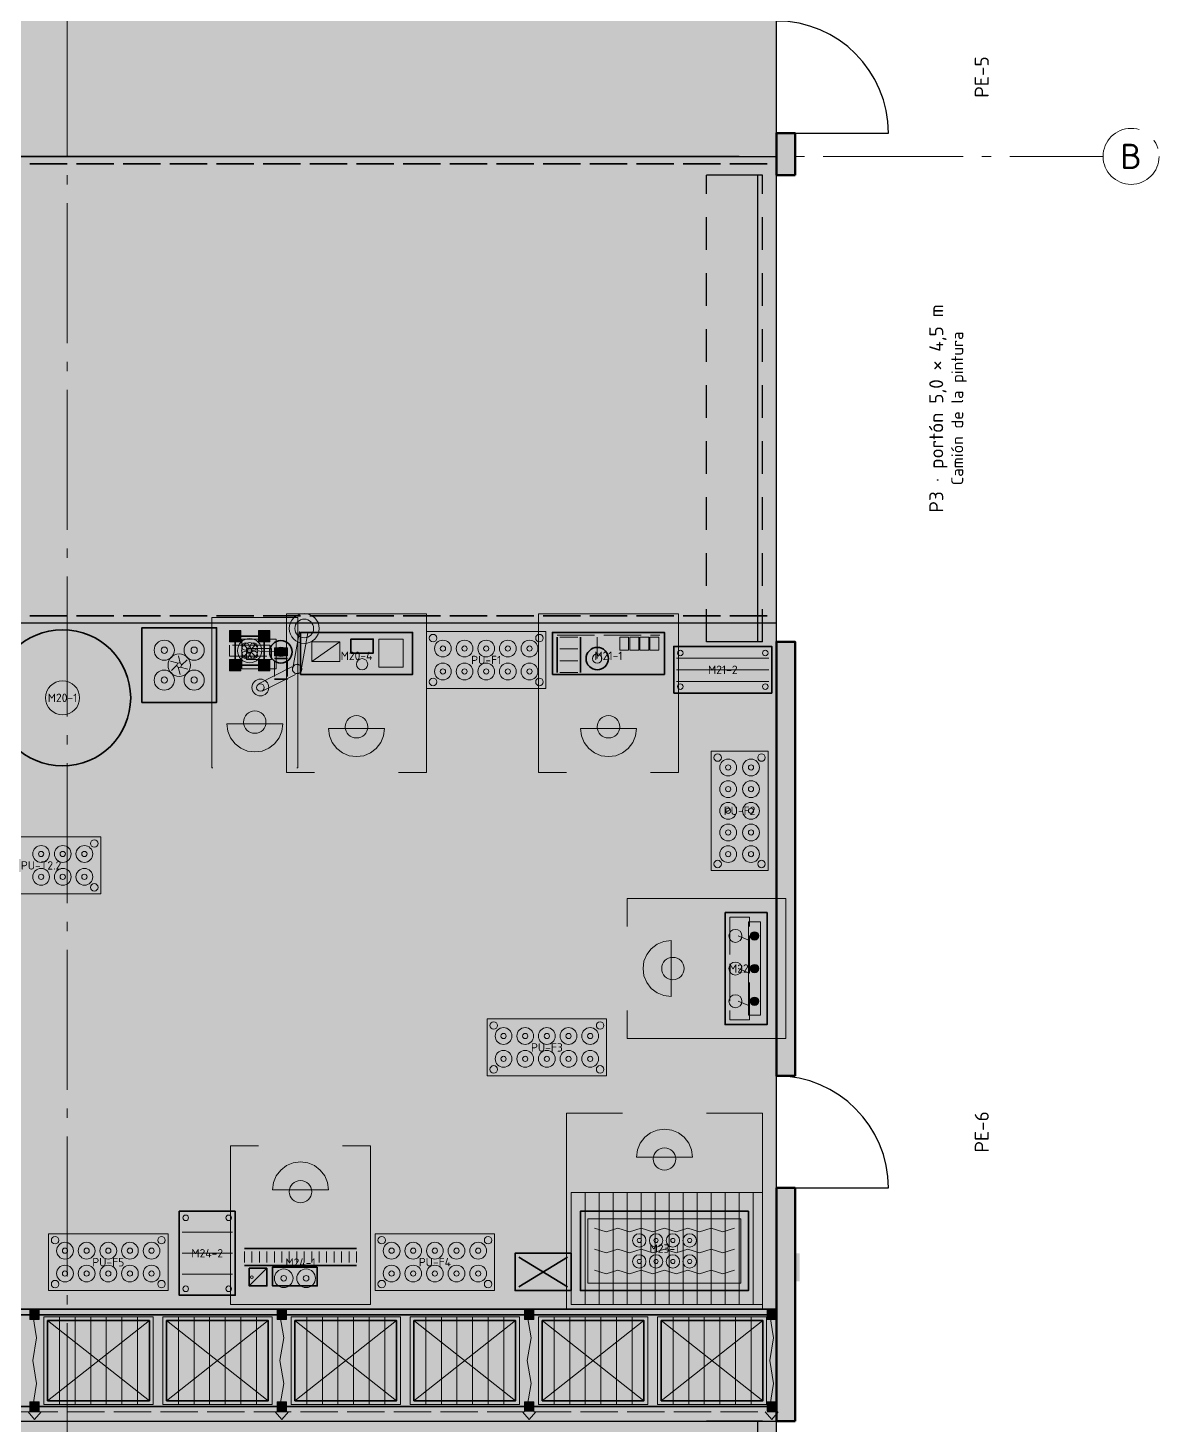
# Model space of a CAD drawing. Header units: millimetres. Extents: x 0 to 1189, y 0 to 841.
# Drawn here: x 762.8 to 884, y 269.1 to 418.8 of the extents above; entities that cross this region are included whole.
import ezdxf
from ezdxf.enums import TextEntityAlignment as Align

# ---------------------------------------------------------------- set-up
doc = ezdxf.new("R2010")
doc.units = ezdxf.units.MM
doc.linetypes.add('IRAM-E-TRAZOS', pattern=[5, 4, -1])
doc.linetypes.add('IRAM-F-TRAZO-PUNTO', pattern=[20, 15, -2, 1, -2])
for name, color, linetype, lineweight in [('A-ABERTURA', 7, 'CONTINUOUS', 25), ('A-COLUMNA', 7, 'CONTINUOUS', 50), ('A-EJE', 1, 'IRAM-F-TRAZO-PUNTO', 18), ('A-EQUIPO-FINO', 8, 'CONTINUOUS', 13), ('A-EQUIPO-OCULTO', 8, 'IRAM-E-TRAZOS', 13), ('A-EQUIPO-RELLENO', 9, 'CONTINUOUS', 13), ('A-MURO', 7, 'CONTINUOUS', 50), ('A-OPERARIO', 6, 'CONTINUOUS', 18), ('A-RELLENO', 9, 'CONTINUOUS', 13), ('A-SECTOR', 1, 'CONTINUOUS', 25), ('A-SEGURIDAD', 1, 'IRAM-E-TRAZOS', 18), ('A-TEXTO', 7, 'CONTINUOUS', 18)]:
    doc.layers.add(name, color=color, linetype=linetype, lineweight=lineweight)
for name, color, linetype, lineweight, true_color in [('A-AREA-TRABAJO', 30, 'CONTINUOUS', 13, 0xeb963c), ('A-DEFENSA', 2, 'CONTINUOUS', 35, 0xe6b400), ('A-DEM-RO', 1, 'CONTINUOUS', 35, 0xd21e1e), ('A-EQUIPO', 30, 'CONTINUOUS', 35, 0xe67800), ('A-PASILLO', 2, 'IRAM-E-TRAZOS', 35, 0xd7a500), ('A-SENDA', 2, 'CONTINUOUS', 25, 0xd7a500)]:
    doc.layers.add(name, color=color, linetype=linetype, lineweight=lineweight, true_color=true_color)
doc.styles.add('ISO3098', font='isocpeur.ttf')

msp = doc.modelspace()

# ---------------------------------------------------------------- hatches: boundary and pattern name
at = {"layer": 'A-ABERTURA', "true_color": 0x3c3c3c}
h = msp.add_hatch(color=7, dxfattribs=at)
h.dxf.hatch_style = 1
h.paths.add_polyline_path([(841, 403), (841, 405.5), (845, 405.5), (845, 403)])
h = msp.add_hatch(color=7, dxfattribs=at)
h.dxf.hatch_style = 1
h.paths.add_polyline_path([(841, 353), (841, 350.5), (845, 350.5), (845, 353)])
h = msp.add_hatch(color=7, dxfattribs=at)
h.dxf.hatch_style = 1
h.paths.add_polyline_path([(841, 269.5), (841, 272), (845, 272), (845, 269.5)])
at = {"layer": 'A-COLUMNA', "true_color": 0x000000}
h = msp.add_hatch(color=7, dxfattribs=at)
h.dxf.hatch_style = 1
h.paths.add_polyline_path([(765, 403), (769, 403), (769, 407), (765, 407)])
h = msp.add_hatch(color=7, dxfattribs=at)
h.dxf.hatch_style = 1
h.paths.add_polyline_path([(841, 403), (845, 403), (845, 407), (841, 407)])
h = msp.add_hatch(color=7, dxfattribs=at)
h.dxf.hatch_style = 1
h.paths.add_polyline_path([(842.5, 284.5), (845.5, 284.5), (845.5, 287.5), (842.5, 287.5)])
at = {"layer": 'A-EQUIPO-RELLENO', "true_color": 0xe1e6ec}
h = msp.add_hatch(color=7, dxfattribs=at)
h.dxf.hatch_style = 1
h.paths.add_polyline_path([(773.8, 347), (773.551, 348.889), (772.822, 350.65), (771.662, 352.162), (770.15, 353.322), (768.389, 354.051), (766.5, 354.3), (764.611, 354.051), (762.85, 353.322), (761.338, 352.162), (760.178, 350.65), (759.449, 348.889), (759.2, 347), (759.449, 345.111), (760.178, 343.35), (761.338, 341.838), (762.85, 340.678), (764.611, 339.949), (766.5, 339.7), (768.389, 339.949), (770.15, 340.678), (771.662, 341.838), (772.822, 343.35), (773.551, 345.111)])
at = {"layer": 'A-EQUIPO-RELLENO', "true_color": 0xe6e6dc}
h = msp.add_hatch(color=7, dxfattribs=at)
h.dxf.hatch_style = 1
h.paths.add_polyline_path([(775, 346.5), (783, 346.5), (783, 354.5), (775, 354.5)])
at = {"layer": 'A-EQUIPO-RELLENO', "true_color": 0x969ba0}
h = msp.add_hatch(color=7, dxfattribs=at)
h.dxf.hatch_style = 1
h.paths.add_polyline_path([(784.4, 353), (785.6, 353), (785.6, 354.2), (784.4, 354.2)])
at = {"layer": 'A-EQUIPO-RELLENO', "true_color": 0xfaeec8}
h = msp.add_hatch(color=7, dxfattribs=at)
h.dxf.hatch_style = 1
h.paths.add_polyline_path([(785, 350.5), (788.1, 350.5), (788.1, 353.6), (785, 353.6)])
at = {"layer": 'A-EQUIPO-RELLENO', "true_color": 0xcdd0d4}
h = msp.add_hatch(color=7, dxfattribs=at)
h.dxf.hatch_style = 1
h.paths.add_polyline_path([(785.7, 350.1), (789.4, 350.1), (789.4, 353.3), (785.7, 353.3)])
at = {"layer": 'A-EQUIPO-RELLENO', "true_color": 0x969ba0}
h = msp.add_hatch(color=7, dxfattribs=at)
h.dxf.hatch_style = 1
h.paths.add_polyline_path([(787.5, 353), (788.7, 353), (788.7, 354.2), (787.5, 354.2)])
at = {"layer": 'A-EQUIPO-RELLENO', "true_color": 0xeedec0}
h = msp.add_hatch(color=7, dxfattribs=at)
h.dxf.hatch_style = 1
h.paths.add_polyline_path([(792, 349.5), (804, 349.5), (804, 354), (792, 354)])
at = {"layer": 'A-EQUIPO-RELLENO', "true_color": 0xeeeeee}
h = msp.add_hatch(color=7, dxfattribs=at)
h.dxf.hatch_style = 1
h.paths.add_polyline_path([(805.5, 348), (818.3, 348), (818.3, 354.1), (805.5, 354.1)])
at = {"layer": 'A-EQUIPO-RELLENO', "true_color": 0xeedec0}
h = msp.add_hatch(color=7, dxfattribs=at)
h.dxf.hatch_style = 1
h.paths.add_polyline_path([(819, 349.5), (831, 349.5), (831, 354), (819, 354)])
at = {"layer": 'A-EQUIPO-RELLENO', "true_color": 0xeeeeee}
h = msp.add_hatch(color=7, dxfattribs=at)
h.dxf.hatch_style = 1
h.paths.add_polyline_path([(819.5, 349.7), (822, 349.7), (822, 353.5), (819.5, 353.5)])
h = msp.add_hatch(color=7, dxfattribs=at)
h.dxf.hatch_style = 1
h.paths.add_polyline_path([(790.6, 351.5), (789.2, 351.5), (789.2, 352.36), (790.6, 352.36)])
h = msp.add_hatch(color=7, dxfattribs=at)
h.dxf.hatch_style = 1
h.paths.add_polyline_path([(832, 347.5), (842.5, 347.5), (842.5, 352.5), (832, 352.5)])
at = {"layer": 'A-EQUIPO-RELLENO', "true_color": 0x969ba0}
h = msp.add_hatch(color=7, dxfattribs=at)
h.dxf.hatch_style = 1
h.paths.add_polyline_path([(784.4, 349.9), (785.6, 349.9), (785.6, 351.1), (784.4, 351.1)])
h = msp.add_hatch(color=7, dxfattribs=at)
h.dxf.hatch_style = 1
h.paths.add_polyline_path([(787.5, 349.9), (788.7, 349.9), (788.7, 351.1), (787.5, 351.1)])
at = {"layer": 'A-EQUIPO-RELLENO', "true_color": 0xeeeeee}
h = msp.add_hatch(color=7, dxfattribs=at)
h.dxf.hatch_style = 1
h.paths.add_polyline_path([(790.6, 349), (789.2, 349), (789.2, 351.2), (790.6, 351.2)])
at = {"layer": 'A-EQUIPO-RELLENO', "true_color": 0xffffff}
h = msp.add_hatch(color=7, dxfattribs=at)
h.dxf.hatch_style = 1
h.paths.add_polyline_path([(788.3, 344.4), (788.259, 344.711), (788.139, 345), (787.949, 345.249), (787.7, 345.439), (787.411, 345.559), (787.1, 345.6), (786.789, 345.559), (786.5, 345.439), (786.251, 345.249), (786.061, 345), (785.941, 344.711), (785.9, 344.4), (785.941, 344.089), (786.061, 343.8), (786.251, 343.551), (786.5, 343.361), (786.789, 343.241), (787.1, 343.2), (787.411, 343.241), (787.7, 343.361), (787.949, 343.551), (788.139, 343.8), (788.259, 344.089)])
h = msp.add_hatch(color=7, dxfattribs=at)
h.dxf.hatch_style = 1
h.paths.add_polyline_path([(799.2, 343.9), (799.159, 344.211), (799.039, 344.5), (798.849, 344.749), (798.6, 344.939), (798.311, 345.059), (798, 345.1), (797.689, 345.059), (797.4, 344.939), (797.151, 344.749), (796.961, 344.5), (796.841, 344.211), (796.8, 343.9), (796.841, 343.589), (796.961, 343.3), (797.151, 343.051), (797.4, 342.861), (797.689, 342.741), (798, 342.7), (798.311, 342.741), (798.6, 342.861), (798.849, 343.051), (799.039, 343.3), (799.159, 343.589)])
h = msp.add_hatch(color=7, dxfattribs=at)
h.dxf.hatch_style = 1
h.paths.add_polyline_path([(826.2, 343.9), (826.159, 344.211), (826.039, 344.5), (825.849, 344.749), (825.6, 344.939), (825.311, 345.059), (825, 345.1), (824.689, 345.059), (824.4, 344.939), (824.151, 344.749), (823.961, 344.5), (823.841, 344.211), (823.8, 343.9), (823.841, 343.589), (823.961, 343.3), (824.151, 343.051), (824.4, 342.861), (824.689, 342.741), (825, 342.7), (825.311, 342.741), (825.6, 342.861), (825.849, 343.051), (826.039, 343.3), (826.159, 343.589)])
at = {"layer": 'A-EQUIPO-RELLENO', "true_color": 0xfae1f5}
h = msp.add_hatch(color=7, dxfattribs=at)
h.dxf.hatch_style = 1
h.paths.add_polyline_path([(784.1, 344.2), (784.202, 343.424), (784.502, 342.7), (784.979, 342.079), (785.6, 341.602), (786.324, 341.302), (787.1, 341.2), (787.876, 341.302), (788.6, 341.602), (789.221, 342.079), (789.698, 342.7), (789.998, 343.424), (790.1, 344.2), (784.1, 344.2)])
h = msp.add_hatch(color=7, dxfattribs=at)
h.dxf.hatch_style = 1
h.paths.add_polyline_path([(795, 343.7), (795.102, 342.924), (795.402, 342.2), (795.879, 341.579), (796.5, 341.102), (797.224, 340.802), (798, 340.7), (798.776, 340.802), (799.5, 341.102), (800.121, 341.579), (800.598, 342.2), (800.898, 342.924), (801, 343.7), (795, 343.7)])
h = msp.add_hatch(color=7, dxfattribs=at)
h.dxf.hatch_style = 1
h.paths.add_polyline_path([(822, 343.7), (822.102, 342.924), (822.402, 342.2), (822.879, 341.579), (823.5, 341.102), (824.224, 340.802), (825, 340.7), (825.776, 340.802), (826.5, 341.102), (827.121, 341.579), (827.598, 342.2), (827.898, 342.924), (828, 343.7), (822, 343.7)])
at = {"layer": 'A-EQUIPO-RELLENO', "true_color": 0xeeeeee}
h = msp.add_hatch(color=7, dxfattribs=at)
h.dxf.hatch_style = 1
h.paths.add_polyline_path([(836, 328.5), (842.1, 328.5), (842.1, 341.3), (836, 341.3)])
h = msp.add_hatch(color=7, dxfattribs=at)
h.dxf.hatch_style = 1
h.paths.add_polyline_path([(757.8, 326), (770.6, 326), (770.6, 332.1), (757.8, 332.1)])
h = msp.add_hatch(color=7, dxfattribs=at)
h.dxf.hatch_style = 1
h.paths.add_polyline_path([(837.5, 324), (837.5, 312), (842, 312), (842, 324)])
at = {"layer": 'A-EQUIPO-RELLENO', "true_color": 0xe2e7ee}
h = msp.add_hatch(color=7, dxfattribs=at)
h.dxf.hatch_style = 1
h.paths.add_polyline_path([(840, 323), (840, 313), (841.3, 313), (841.3, 323)])
at = {"layer": 'A-EQUIPO-RELLENO', "true_color": 0xffffff}
h = msp.add_hatch(color=7, dxfattribs=at)
h.dxf.hatch_style = 1
h.paths.add_polyline_path([(840.65, 321.05), (840.766, 321.065), (840.875, 321.11), (840.968, 321.182), (841.04, 321.275), (841.085, 321.384), (841.1, 321.5), (841.085, 321.616), (841.04, 321.725), (840.968, 321.818), (840.875, 321.89), (840.766, 321.935), (840.65, 321.95), (840.534, 321.935), (840.425, 321.89), (840.332, 321.818), (840.26, 321.725), (840.215, 321.616), (840.2, 321.5), (840.215, 321.384), (840.26, 321.275), (840.332, 321.182), (840.425, 321.11), (840.534, 321.065)])
at = {"layer": 'A-EQUIPO-RELLENO', "true_color": 0xfae1f5}
h = msp.add_hatch(color=7, dxfattribs=at)
h.dxf.hatch_style = 1
h.paths.add_polyline_path([(831.7, 321), (830.924, 320.898), (830.2, 320.598), (829.579, 320.121), (829.102, 319.5), (828.802, 318.776), (828.7, 318), (828.802, 317.224), (829.102, 316.5), (829.579, 315.879), (830.2, 315.402), (830.924, 315.102), (831.7, 315), (831.7, 321)])
at = {"layer": 'A-EQUIPO-RELLENO', "true_color": 0xffffff}
h = msp.add_hatch(color=7, dxfattribs=at)
h.dxf.hatch_style = 1
h.paths.add_polyline_path([(831.9, 316.8), (832.211, 316.841), (832.5, 316.961), (832.749, 317.151), (832.939, 317.4), (833.059, 317.689), (833.1, 318), (833.059, 318.311), (832.939, 318.6), (832.749, 318.849), (832.5, 319.039), (832.211, 319.159), (831.9, 319.2), (831.589, 319.159), (831.3, 319.039), (831.051, 318.849), (830.861, 318.6), (830.741, 318.311), (830.7, 318), (830.741, 317.689), (830.861, 317.4), (831.051, 317.151), (831.3, 316.961), (831.589, 316.841)])
h = msp.add_hatch(color=7, dxfattribs=at)
h.dxf.hatch_style = 1
h.paths.add_polyline_path([(840.65, 317.55), (840.766, 317.565), (840.875, 317.61), (840.968, 317.682), (841.04, 317.775), (841.085, 317.884), (841.1, 318), (841.085, 318.116), (841.04, 318.225), (840.968, 318.318), (840.875, 318.39), (840.766, 318.435), (840.65, 318.45), (840.534, 318.435), (840.425, 318.39), (840.332, 318.318), (840.26, 318.225), (840.215, 318.116), (840.2, 318), (840.215, 317.884), (840.26, 317.775), (840.332, 317.682), (840.425, 317.61), (840.534, 317.565)])
h = msp.add_hatch(color=7, dxfattribs=at)
h.dxf.hatch_style = 1
h.paths.add_polyline_path([(840.65, 314.05), (840.766, 314.065), (840.875, 314.11), (840.968, 314.182), (841.04, 314.275), (841.085, 314.384), (841.1, 314.5), (841.085, 314.616), (841.04, 314.725), (840.968, 314.818), (840.875, 314.89), (840.766, 314.935), (840.65, 314.95), (840.534, 314.935), (840.425, 314.89), (840.332, 314.818), (840.26, 314.725), (840.215, 314.616), (840.2, 314.5), (840.215, 314.384), (840.26, 314.275), (840.332, 314.182), (840.425, 314.11), (840.534, 314.065)])
at = {"layer": 'A-EQUIPO-RELLENO', "true_color": 0xeeeeee}
h = msp.add_hatch(color=7, dxfattribs=at)
h.dxf.hatch_style = 1
h.paths.add_polyline_path([(812, 306.5), (824.8, 306.5), (824.8, 312.6), (812, 312.6)])
at = {"layer": 'A-EQUIPO-RELLENO', "true_color": 0xfae1f5}
h = msp.add_hatch(color=7, dxfattribs=at)
h.dxf.hatch_style = 1
h.paths.add_polyline_path([(834, 297.8), (833.898, 298.576), (833.598, 299.3), (833.121, 299.921), (832.5, 300.398), (831.776, 300.698), (831, 300.8), (830.224, 300.698), (829.5, 300.398), (828.879, 299.921), (828.402, 299.3), (828.102, 298.576), (828, 297.8), (834, 297.8)])
at = {"layer": 'A-EQUIPO-RELLENO', "true_color": 0xffffff}
h = msp.add_hatch(color=7, dxfattribs=at)
h.dxf.hatch_style = 1
h.paths.add_polyline_path([(829.8, 297.6), (829.841, 297.289), (829.961, 297), (830.151, 296.751), (830.4, 296.561), (830.689, 296.441), (831, 296.4), (831.311, 296.441), (831.6, 296.561), (831.849, 296.751), (832.039, 297), (832.159, 297.289), (832.2, 297.6), (832.159, 297.911), (832.039, 298.2), (831.849, 298.449), (831.6, 298.639), (831.311, 298.759), (831, 298.8), (830.689, 298.759), (830.4, 298.639), (830.151, 298.449), (829.961, 298.2), (829.841, 297.911)])
at = {"layer": 'A-EQUIPO-RELLENO', "true_color": 0xfae1f5}
h = msp.add_hatch(color=7, dxfattribs=at)
h.dxf.hatch_style = 1
h.paths.add_polyline_path([(795, 294.3), (794.898, 295.076), (794.598, 295.8), (794.121, 296.421), (793.5, 296.898), (792.776, 297.198), (792, 297.3), (791.224, 297.198), (790.5, 296.898), (789.879, 296.421), (789.402, 295.8), (789.102, 295.076), (789, 294.3), (795, 294.3)])
at = {"layer": 'A-EQUIPO-RELLENO', "true_color": 0xffffff}
h = msp.add_hatch(color=7, dxfattribs=at)
h.dxf.hatch_style = 1
h.paths.add_polyline_path([(790.8, 294.1), (790.841, 293.789), (790.961, 293.5), (791.151, 293.251), (791.4, 293.061), (791.689, 292.941), (792, 292.9), (792.311, 292.941), (792.6, 293.061), (792.849, 293.251), (793.039, 293.5), (793.159, 293.789), (793.2, 294.1), (793.159, 294.411), (793.039, 294.7), (792.849, 294.949), (792.6, 295.139), (792.311, 295.259), (792, 295.3), (791.689, 295.259), (791.4, 295.139), (791.151, 294.949), (790.961, 294.7), (790.841, 294.411)])
at = {"layer": 'A-EQUIPO-RELLENO', "true_color": 0xeeeeee}
h = msp.add_hatch(color=7, dxfattribs=at)
h.dxf.hatch_style = 1
h.paths.add_polyline_path([(785, 292), (779, 292), (779, 283), (785, 283)])
at = {"layer": 'A-EQUIPO-RELLENO', "true_color": 0xcdd0d4}
h = msp.add_hatch(color=7, dxfattribs=at)
h.dxf.hatch_style = 1
h.paths.add_polyline_path([(840, 292), (822, 292), (822, 283.5), (840, 283.5)])
at = {"layer": 'A-EQUIPO-RELLENO', "true_color": 0xc8e1fa}
h = msp.add_hatch(color=7, dxfattribs=at)
h.dxf.hatch_style = 1
h.paths.add_polyline_path([(839.2, 291.2), (822.8, 291.2), (822.8, 284.3), (839.2, 284.3)])
at = {"layer": 'A-EQUIPO-RELLENO', "true_color": 0xeeeeee}
h = msp.add_hatch(color=7, dxfattribs=at)
h.dxf.hatch_style = 1
h.paths.add_polyline_path([(765, 283.5), (777.8, 283.5), (777.8, 289.6), (765, 289.6)])
h = msp.add_hatch(color=7, dxfattribs=at)
h.dxf.hatch_style = 1
h.paths.add_polyline_path([(800, 283.5), (812.8, 283.5), (812.8, 289.6), (800, 289.6)])
h = msp.add_hatch(color=7, dxfattribs=at)
h.dxf.hatch_style = 1
h.paths.add_polyline_path([(798, 288), (786, 288), (786, 286.2), (798, 286.2)])
at = {"layer": 'A-EQUIPO-RELLENO', "true_color": 0xf5cdc8}
h = msp.add_hatch(color=7, dxfattribs=at)
h.dxf.hatch_style = 1
h.paths.add_polyline_path([(821, 287.5), (815, 287.5), (815, 283.5), (821, 283.5)])
at = {"layer": 'A-EQUIPO-RELLENO', "true_color": 0xcdd0d4}
h = msp.add_hatch(color=7, dxfattribs=at)
h.dxf.hatch_style = 1
h.paths.add_polyline_path([(788.4, 285.9), (786.5, 285.9), (786.5, 284), (788.4, 284)])
h = msp.add_hatch(color=7, dxfattribs=at)
h.dxf.hatch_style = 1
h.paths.add_polyline_path([(793.8, 286.02), (789, 286.02), (789, 284), (793.8, 284)])
at = {"layer": 'A-EQUIPO-RELLENO', "true_color": 0x969ba0}
h = msp.add_hatch(color=7, dxfattribs=at)
h.dxf.hatch_style = 1
h.paths.add_polyline_path([(763, 280.4), (764, 280.4), (764, 281.4), (763, 281.4)])
h = msp.add_hatch(color=7, dxfattribs=at)
h.dxf.hatch_style = 1
h.paths.add_polyline_path([(789.5, 280.4), (790.5, 280.4), (790.5, 281.4), (789.5, 281.4)])
h = msp.add_hatch(color=7, dxfattribs=at)
h.dxf.hatch_style = 1
h.paths.add_polyline_path([(816, 280.4), (817, 280.4), (817, 281.4), (816, 281.4)])
h = msp.add_hatch(color=7, dxfattribs=at)
h.dxf.hatch_style = 1
h.paths.add_polyline_path([(842, 280.4), (843, 280.4), (843, 281.4), (842, 281.4)])
at = {"layer": 'A-EQUIPO-RELLENO', "true_color": 0xeedec0}
h = msp.add_hatch(color=7, dxfattribs=at)
h.dxf.hatch_style = 1
h.paths.add_polyline_path([(764.5, 271.3), (776.2, 271.3), (776.2, 280.7), (764.5, 280.7)])
h = msp.add_hatch(color=7, dxfattribs=at)
h.dxf.hatch_style = 1
h.paths.add_polyline_path([(777.25, 271.3), (788.95, 271.3), (788.95, 280.7), (777.25, 280.7)])
h = msp.add_hatch(color=7, dxfattribs=at)
h.dxf.hatch_style = 1
h.paths.add_polyline_path([(791, 271.3), (802.7, 271.3), (802.7, 280.7), (791, 280.7)])
h = msp.add_hatch(color=7, dxfattribs=at)
h.dxf.hatch_style = 1
h.paths.add_polyline_path([(803.75, 271.3), (815.45, 271.3), (815.45, 280.7), (803.75, 280.7)])
h = msp.add_hatch(color=7, dxfattribs=at)
h.dxf.hatch_style = 1
h.paths.add_polyline_path([(817.5, 271.3), (829.2, 271.3), (829.2, 280.7), (817.5, 280.7)])
h = msp.add_hatch(color=7, dxfattribs=at)
h.dxf.hatch_style = 1
h.paths.add_polyline_path([(830.25, 271.3), (841.95, 271.3), (841.95, 280.7), (830.25, 280.7)])
at = {"layer": 'A-EQUIPO-RELLENO', "true_color": 0x969ba0}
h = msp.add_hatch(color=7, dxfattribs=at)
h.dxf.hatch_style = 1
h.paths.add_polyline_path([(763, 270.6), (764, 270.6), (764, 271.6), (763, 271.6)])
h = msp.add_hatch(color=7, dxfattribs=at)
h.dxf.hatch_style = 1
h.paths.add_polyline_path([(789.5, 270.6), (790.5, 270.6), (790.5, 271.6), (789.5, 271.6)])
h = msp.add_hatch(color=7, dxfattribs=at)
h.dxf.hatch_style = 1
h.paths.add_polyline_path([(816, 270.6), (817, 270.6), (817, 271.6), (816, 271.6)])
h = msp.add_hatch(color=7, dxfattribs=at)
h.dxf.hatch_style = 1
h.paths.add_polyline_path([(842, 270.6), (843, 270.6), (843, 271.6), (842, 271.6)])
at = {"layer": 'A-MURO', "true_color": 0x464646}
h = msp.add_hatch(color=7, dxfattribs=at)
h.dxf.hatch_style = 1
h.paths.add_polyline_path([(845, 403), (843, 403), (843, 407.5), (845, 407.5)])
h = msp.add_hatch(color=7, dxfattribs=at)
h.dxf.hatch_style = 1
h.paths.add_polyline_path([(845, 306.5), (843, 306.5), (843, 353), (845, 353)])
h = msp.add_hatch(color=7, dxfattribs=at)
h.dxf.hatch_style = 1
h.paths.add_polyline_path([(845, 269.5), (843, 269.5), (843, 294.5), (845, 294.5)])
at = {"layer": 'A-RELLENO', "true_color": 0xfff4b4}
h = msp.add_hatch(color=7, dxfattribs=at)
h.dxf.hatch_style = 1
h.paths.add_polyline_path([(83, 405), (843, 405), (843, 420), (83, 420)])
at = {"layer": 'A-RELLENO', "true_color": 0xe2e2e2}
h = msp.add_hatch(color=7, dxfattribs=at)
h.dxf.hatch_style = 1
h.paths.add_polyline_path([(83, 355), (843, 355), (843, 405), (83, 405)])
at = {"layer": 'A-RELLENO', "true_color": 0xd7eed2}
h = msp.add_hatch(color=7, dxfattribs=at)
h.dxf.hatch_style = 1
h.paths.add_polyline_path([(690.5, 281.5), (843, 281.5), (843, 355), (690.5, 355)])
at = {"layer": 'A-RELLENO', "true_color": 0xc8e8c8}
h = msp.add_hatch(color=7, dxfattribs=at)
h.dxf.hatch_style = 1
h.paths.add_polyline_path([(690.5, 269.5), (843, 269.5), (843, 281.5), (690.5, 281.5)])
at = {"layer": 'A-RELLENO', "true_color": 0xe2e2e2}
h = msp.add_hatch(color=7, dxfattribs=at)
h.dxf.hatch_style = 1
h.paths.add_polyline_path([(690.5, 233.5), (843, 233.5), (843, 269.5), (690.5, 269.5)])

# ---------------------------------------------------------------- linework, layer by layer
at = {"layer": 'A-ABERTURA'}
for p, q in [((843, 407.5), (855, 407.5)), ((835.5, 401), (835.5, 403)), ((841.5, 403), (835.5, 403)), ((841, 353), (841, 403)), ((841.5, 401), (841.5, 403)), ((843, 353), (843, 403)), ((835.5, 395), (835.5, 398.5)), ((841.5, 395), (841.5, 398.5)), ((835.5, 389), (835.5, 392.5)), ((841.5, 389), (841.5, 392.5)), ((835.5, 383), (835.5, 386.5)), ((841.5, 383), (841.5, 386.5)), ((835.5, 377), (835.5, 380.5)), ((841.5, 377), (841.5, 380.5)), ((835.5, 371), (835.5, 374.5)), ((841.5, 371), (841.5, 374.5)), ((835.5, 365), (835.5, 368.5)), ((841.5, 365), (841.5, 368.5)), ((835.5, 359), (835.5, 362.5)), ((841.5, 359), (841.5, 362.5)), ((835.5, 353), (835.5, 356.5)), ((841.5, 353), (841.5, 356.5)), ((841.5, 353), (835.5, 353)), ((843, 294.5), (855, 294.5)), ((841.5, 269.5), (835.5, 269.5)), ((841, 233.5), (841, 269.5)), ((843, 233.5), (843, 269.5))]:
    msp.add_line(p, q, dxfattribs=at)
for centre in [(843, 407.5), (843, 294.5)]:
    msp.add_arc(centre, 12, 0, 90, dxfattribs=at)
at = {"layer": 'A-AREA-TRABAJO'}
for p, q in [((782.5, 339.5), (782.6, 339.5)), ((790.5, 339), (793.5, 339)), ((791.6, 339.5), (791.7, 339.5)), ((802.5, 339), (805.5, 339)), ((817.5, 339), (820.5, 339)), ((829.5, 339), (832.5, 339)), ((827, 325.5), (827, 322.5)), ((827, 313.5), (827, 310.5)), ((826.5, 302.5), (820.5, 302.5)), ((841.5, 302.5), (835.5, 302.5)), ((787.5, 299), (784.5, 299)), ((799.5, 299), (796.5, 299))]:
    msp.add_line(p, q, dxfattribs=at)
for points in [[(782.5, 339.5), (782.5, 355.6), (791.7, 355.6), (791.7, 339.5)], [(790.5, 339), (790.5, 356), (805.5, 356), (805.5, 339)], [(817.5, 339), (817.5, 356), (832.5, 356), (832.5, 339)], [(827, 325.5), (844, 325.5), (844, 310.5), (827, 310.5)], [(841.5, 302.5), (841.5, 281.5), (820.5, 281.5), (820.5, 302.5)], [(799.5, 299), (799.5, 282), (784.5, 282), (784.5, 299)]]:
    msp.add_lwpolyline(points, dxfattribs=at)
at = {"layer": 'A-DEFENSA'}
msp.add_line((747, 405), (839, 405), dxfattribs=at)
at = {"layer": 'A-DEM-RO'}
for p, q in [((820.6, 287.1), (815.4, 283.9)), ((820.6, 283.9), (815.4, 287.1))]:
    msp.add_line(p, q, dxfattribs=at)
msp.add_lwpolyline([(821, 287.5), (815, 287.5), (815, 283.5), (821, 283.5)], close=True, dxfattribs=at)
at = {"layer": 'A-EJE'}
for p, q in [((767, 185), (767, 696)), ((843, 185), (843, 696)), ((48, 405), (878, 405))]:
    msp.add_line(p, q, dxfattribs=at)
msp.add_circle((881, 405), 3, dxfattribs=at)
at = {"layer": 'A-EQUIPO'}
for p, q in [((819.5, 349.7), (819.5, 353.5)), ((822, 349.7), (822, 353.5)), ((790.6, 351.2), (789.2, 351.2)), ((790.6, 349), (789.2, 349)), ((798, 288), (786, 288)), ((798, 286.2), (786, 286.2)), ((737, 280.9), (843, 280.9)), ((737, 271.1), (843, 271.1))]:
    msp.add_line(p, q, dxfattribs=at)
for points in [[(775, 346.5), (783, 346.5), (783, 354.5), (775, 354.5)], [(785, 350.5), (788.1, 350.5), (788.1, 353.6), (785, 353.6)], [(792, 349.5), (804, 349.5), (804, 354), (792, 354)], [(797.4, 351.8), (799.8, 351.8), (799.8, 353.3), (797.4, 353.3)], [(819, 349.5), (831, 349.5), (831, 354), (819, 354)], [(832, 347.5), (842.5, 347.5), (842.5, 352.5), (832, 352.5)], [(837.5, 324), (837.5, 312), (842, 312), (842, 324)], [(785, 292), (779, 292), (779, 283), (785, 283)], [(840, 292), (822, 292), (822, 283.5), (840, 283.5)], [(788.4, 285.9), (786.5, 285.9), (786.5, 284), (788.4, 284)], [(793.8, 286.02), (789, 286.02), (789, 284), (793.8, 284)], [(764.9, 271.7), (775.8, 271.7), (775.8, 280.3), (764.9, 280.3)], [(777.65, 271.7), (788.55, 271.7), (788.55, 280.3), (777.65, 280.3)], [(791.4, 271.7), (802.3, 271.7), (802.3, 280.3), (791.4, 280.3)], [(804.15, 271.7), (815.05, 271.7), (815.05, 280.3), (804.15, 280.3)], [(817.9, 271.7), (828.8, 271.7), (828.8, 280.3), (817.9, 280.3)], [(830.65, 271.7), (841.55, 271.7), (841.55, 280.3), (830.65, 280.3)]]:
    msp.add_lwpolyline(points, close=True, dxfattribs=at)
for centre, radius in [((766.5, 347), 7.3), ((786.55, 352.05), 0.248), ((789.9, 351.93), 1.2), ((823.8, 351.2), 1.2)]:
    msp.add_circle(centre, radius, dxfattribs=at)
at = {"layer": 'A-EQUIPO-FINO'}
for p, q in [((819.8, 353.5), (821.7, 353.5)), ((786.375, 352.225), (785.936, 352.664)), ((786.375, 351.875), (785.936, 351.436)), ((786.725, 352.225), (787.164, 352.664)), ((786.725, 351.875), (787.164, 351.436)), ((790.6, 351.5), (789.2, 352.36)), ((790.6, 352.36), (789.2, 351.5)), ((793.2, 350.9), (796.2, 353)), ((819.8, 352.233), (821.7, 352.233)), ((789.2, 349.3), (789.2, 350.9)), ((790.6, 349.3), (790.6, 350.9)), ((819.8, 350.967), (821.7, 350.967)), ((832.3, 351.25), (842.2, 351.25)), ((819.8, 349.7), (821.7, 349.7)), ((832.3, 350), (842.2, 350)), ((832.3, 348.75), (842.2, 348.75)), ((840.402, 321.748), (840.332, 321.818)), ((840.65, 321.851), (840.65, 321.95)), ((840.898, 321.748), (840.968, 321.818)), ((840.402, 321.252), (840.332, 321.182)), ((840.65, 321.5), (840.875, 321.185)), ((840.65, 321.149), (840.65, 321.05)), ((840.898, 321.252), (840.968, 321.182)), ((841.001, 321.5), (841.1, 321.5)), ((840.402, 318.248), (840.332, 318.318)), ((840.402, 317.752), (840.332, 317.682)), ((840.65, 318.351), (840.65, 318.45)), ((840.65, 318), (840.875, 317.685)), ((840.65, 317.649), (840.65, 317.55)), ((840.898, 318.248), (840.968, 318.318)), ((840.898, 317.752), (840.968, 317.682)), ((841.001, 318), (841.1, 318)), ((840.402, 314.748), (840.332, 314.818)), ((840.65, 314.851), (840.65, 314.95)), ((840.65, 314.5), (840.875, 314.185)), ((840.898, 314.748), (840.968, 314.818)), ((841.001, 314.5), (841.1, 314.5)), ((840.402, 314.252), (840.332, 314.182)), ((840.65, 314.149), (840.65, 314.05)), ((840.898, 314.252), (840.968, 314.182)), ((822.5, 282), (822.5, 294)), ((824, 282), (824, 294)), ((825.5, 282), (825.5, 294)), ((827, 282), (827, 294)), ((828.5, 282), (828.5, 294)), ((830, 282), (830, 294)), ((831.5, 282), (831.5, 294)), ((833, 282), (833, 294)), ((834.5, 282), (834.5, 294)), ((836, 282), (836, 294)), ((837.5, 282), (837.5, 294)), ((839, 282), (839, 294)), ((840.5, 282), (840.5, 294)), ((784.7, 289.75), (779.3, 289.75)), ((784.7, 287.5), (779.3, 287.5)), ((786, 287.7), (786, 286.5)), ((786.8, 287.7), (786.8, 286.5)), ((787.6, 287.7), (787.6, 286.5)), ((788.4, 287.7), (788.4, 286.5)), ((789.2, 287.7), (789.2, 286.5)), ((790, 287.7), (790, 286.5)), ((790.8, 287.7), (790.8, 286.5)), ((791.6, 287.7), (791.6, 286.5)), ((792.4, 287.7), (792.4, 286.5)), ((793.2, 287.7), (793.2, 286.5)), ((794, 287.7), (794, 286.5)), ((794.8, 287.7), (794.8, 286.5)), ((795.6, 287.7), (795.6, 286.5)), ((796.4, 287.7), (796.4, 286.5)), ((797.2, 287.7), (797.2, 286.5)), ((798, 287.7), (798, 286.5)), ((788.4, 285.9), (786.5, 284)), ((784.7, 285.25), (779.3, 285.25)), ((764.9, 271.7), (775.8, 280.3)), ((764.9, 280.3), (775.8, 271.7)), ((766.171, 271.3), (766.171, 280.7)), ((767.843, 271.3), (767.843, 280.7)), ((769.514, 271.3), (769.514, 280.7)), ((771.186, 271.3), (771.186, 280.7)), ((772.857, 271.3), (772.857, 280.7)), ((774.529, 271.3), (774.529, 280.7)), ((777.65, 271.7), (788.55, 280.3)), ((777.65, 280.3), (788.55, 271.7)), ((778.921, 271.3), (778.921, 280.7)), ((780.593, 271.3), (780.593, 280.7)), ((782.264, 271.3), (782.264, 280.7)), ((783.936, 271.3), (783.936, 280.7)), ((785.607, 271.3), (785.607, 280.7)), ((787.279, 271.3), (787.279, 280.7)), ((791.4, 271.7), (802.3, 280.3)), ((791.4, 280.3), (802.3, 271.7)), ((792.671, 271.3), (792.671, 280.7)), ((794.343, 271.3), (794.343, 280.7)), ((796.014, 271.3), (796.014, 280.7)), ((797.686, 271.3), (797.686, 280.7)), ((799.357, 271.3), (799.357, 280.7)), ((801.029, 271.3), (801.029, 280.7)), ((804.15, 271.7), (815.05, 280.3)), ((804.15, 280.3), (815.05, 271.7)), ((805.421, 271.3), (805.421, 280.7)), ((807.093, 271.3), (807.093, 280.7)), ((808.764, 271.3), (808.764, 280.7)), ((810.436, 271.3), (810.436, 280.7)), ((812.107, 271.3), (812.107, 280.7)), ((813.779, 271.3), (813.779, 280.7)), ((817.9, 271.7), (828.8, 280.3)), ((817.9, 280.3), (828.8, 271.7)), ((819.171, 271.3), (819.171, 280.7)), ((820.843, 271.3), (820.843, 280.7)), ((822.514, 271.3), (822.514, 280.7)), ((824.186, 271.3), (824.186, 280.7)), ((825.857, 271.3), (825.857, 280.7)), ((827.529, 271.3), (827.529, 280.7)), ((830.65, 271.7), (841.55, 280.3)), ((830.65, 280.3), (841.55, 271.7)), ((831.921, 271.3), (831.921, 280.7)), ((833.593, 271.3), (833.593, 280.7)), ((835.264, 271.3), (835.264, 280.7)), ((836.936, 271.3), (836.936, 280.7)), ((838.607, 271.3), (838.607, 280.7)), ((840.279, 271.3), (840.279, 280.7))]:
    msp.add_line(p, q, dxfattribs=at)
for points in [[(784.4, 353), (785.6, 353), (785.6, 354.2), (784.4, 354.2)], [(785.7, 350.1), (789.4, 350.1), (789.4, 353.3), (785.7, 353.3)], [(787.5, 353), (788.7, 353), (788.7, 354.2), (787.5, 354.2)], [(800.4, 350.3), (803, 350.3), (803, 353.3), (800.4, 353.3)], [(805.5, 348), (818.3, 348), (818.3, 354.1), (805.5, 354.1)], [(826.2, 352.1), (827.16, 352.1), (827.16, 353.5), (826.2, 353.5)], [(827.28, 352.1), (828.24, 352.1), (828.24, 353.5), (827.28, 353.5)], [(828.36, 352.1), (829.32, 352.1), (829.32, 353.5), (828.36, 353.5)], [(829.44, 352.1), (830.4, 352.1), (830.4, 353.5), (829.44, 353.5)], [(786.2, 351.1), (788.9, 351.1), (788.9, 352.3), (786.2, 352.3)], [(790.6, 351.5), (789.2, 351.5), (789.2, 352.36), (790.6, 352.36)], [(793.2, 350.9), (796.2, 350.9), (796.2, 353), (793.2, 353)], [(784.4, 349.9), (785.6, 349.9), (785.6, 351.1), (784.4, 351.1)], [(787.5, 349.9), (788.7, 349.9), (788.7, 351.1), (787.5, 351.1)], [(836, 328.5), (842.1, 328.5), (842.1, 341.3), (836, 341.3)], [(757.8, 326), (770.6, 326), (770.6, 332.1), (757.8, 332.1)], [(840, 323), (840, 313), (841.3, 313), (841.3, 323)], [(812, 306.5), (824.8, 306.5), (824.8, 312.6), (812, 312.6)], [(821, 282), (841.5, 282), (841.5, 294), (821, 294)], [(839.2, 291.2), (822.8, 291.2), (822.8, 284.3), (839.2, 284.3)], [(765, 283.5), (777.8, 283.5), (777.8, 289.6), (765, 289.6)], [(800, 283.5), (812.8, 283.5), (812.8, 289.6), (800, 289.6)], [(763, 280.4), (764, 280.4), (764, 281.4), (763, 281.4)], [(789.5, 280.4), (790.5, 280.4), (790.5, 281.4), (789.5, 281.4)], [(816, 280.4), (817, 280.4), (817, 281.4), (816, 281.4)], [(842, 280.4), (843, 280.4), (843, 281.4), (842, 281.4)], [(764.5, 271.3), (776.2, 271.3), (776.2, 280.7), (764.5, 280.7)], [(777.25, 271.3), (788.95, 271.3), (788.95, 280.7), (777.25, 280.7)], [(791, 271.3), (802.7, 271.3), (802.7, 280.7), (791, 280.7)], [(803.75, 271.3), (815.45, 271.3), (815.45, 280.7), (803.75, 280.7)], [(817.5, 271.3), (829.2, 271.3), (829.2, 280.7), (817.5, 280.7)], [(830.25, 271.3), (841.95, 271.3), (841.95, 280.7), (830.25, 280.7)], [(763, 270.6), (764, 270.6), (764, 271.6), (763, 271.6)], [(789.5, 270.6), (790.5, 270.6), (790.5, 271.6), (789.5, 271.6)], [(816, 270.6), (817, 270.6), (817, 271.6), (816, 271.6)], [(842, 270.6), (843, 270.6), (843, 271.6), (842, 271.6)]]:
    msp.add_lwpolyline(points, close=True, dxfattribs=at)
for points in [[(778.88, 350.708), (778.076, 350.931)], [(778.76, 350.5), (778.164, 349.915)], [(778.88, 350.292), (779.089, 349.484)], [(779.12, 350.708), (778.911, 351.516)], [(779.12, 350.292), (779.924, 350.069)], [(779.24, 350.5), (779.836, 351.085)], [(763.3, 271.1), (763.7, 273.55), (763.3, 276), (763.7, 278.45), (763.3, 280.9)], [(789.8, 271.1), (790.2, 273.55), (789.8, 276), (790.2, 278.45), (789.8, 280.9)], [(816.3, 271.1), (816.7, 273.55), (816.3, 276), (816.7, 278.45), (816.3, 280.9)], [(842.3, 271.1), (842.7, 273.55), (842.3, 276), (842.7, 278.45), (842.3, 280.9)]]:
    msp.add_lwpolyline(points, dxfattribs=at)
for centre, radius in [((792.4, 354.43), 1.6), ((792.4, 354.43), 1), ((806.2, 353.4), 0.4), ((817.6, 353.4), 0.4), ((777.4, 352.1), 1.08), ((777.4, 352.1), 0.336), ((779, 350.5), 1.2), ((780.6, 352.1), 1.08), ((780.6, 352.1), 0.336), ((786.55, 352.05), 0.868), ((786.1, 352.5), 0.4), ((786.1, 351.6), 0.4), ((787, 352.5), 0.4), ((787, 351.6), 0.4), ((789.9, 351.93), 0.5), ((807.26, 352.275), 0.9), ((807.26, 352.275), 0.28), ((809.58, 352.275), 0.9), ((809.58, 352.275), 0.28), ((811.9, 352.275), 0.9), ((811.9, 352.275), 0.28), ((814.22, 352.275), 0.9), ((814.22, 352.275), 0.28), ((816.54, 352.275), 0.9), ((816.54, 352.275), 0.28), ((823.8, 351.2), 0.5), ((832.7, 351.8), 0.3), ((841.8, 351.8), 0.3), ((779, 350.5), 0.24), ((798.6, 350.6), 0.6), ((807.26, 349.825), 0.9), ((809.58, 349.825), 0.9), ((811.9, 349.825), 0.9), ((814.22, 349.825), 0.9), ((816.54, 349.825), 0.9), ((766.5, 347), 1.825), ((777.4, 348.9), 1.08), ((777.4, 348.9), 0.336), ((780.6, 348.9), 1.08), ((780.6, 348.9), 0.336), ((787.7, 348.1), 0.9), ((806.2, 348.7), 0.4), ((807.26, 349.825), 0.28), ((809.58, 349.825), 0.28), ((811.9, 349.825), 0.28), ((814.22, 349.825), 0.28), ((816.54, 349.825), 0.28), ((817.6, 348.7), 0.4), ((787.7, 348.1), 0.4), ((832.7, 348.2), 0.3), ((841.8, 348.2), 0.3), ((836.7, 340.6), 0.4), ((837.825, 339.54), 0.9), ((837.825, 339.54), 0.28), ((840.275, 339.54), 0.9), ((840.275, 339.54), 0.28), ((841.4, 340.6), 0.4), ((837.825, 337.22), 0.9), ((837.825, 337.22), 0.28), ((840.275, 337.22), 0.9), ((840.275, 337.22), 0.28), ((837.825, 334.9), 0.9), ((840.275, 334.9), 0.9), ((837.825, 334.9), 0.28), ((840.275, 334.9), 0.28), ((837.825, 332.58), 0.9), ((837.825, 332.58), 0.28), ((840.275, 332.58), 0.9), ((840.275, 332.58), 0.28), ((764.2, 330.275), 0.9), ((766.52, 330.275), 0.9), ((768.84, 330.275), 0.9), ((769.9, 331.4), 0.4), ((837.825, 330.26), 0.9), ((840.275, 330.26), 0.9), ((764.2, 330.275), 0.28), ((766.52, 330.275), 0.28), ((768.84, 330.275), 0.28), ((836.7, 329.2), 0.4), ((837.825, 330.26), 0.28), ((840.275, 330.26), 0.28), ((841.4, 329.2), 0.4), ((764.2, 327.825), 0.9), ((764.2, 327.825), 0.28), ((766.52, 327.825), 0.9), ((766.52, 327.825), 0.28), ((768.84, 327.825), 0.9), ((768.84, 327.825), 0.28), ((769.9, 326.7), 0.4), ((838.6, 321.5), 0.7), ((840.65, 321.5), 0.45), ((838.6, 318), 0.7), ((840.65, 318), 0.45), ((838.6, 314.5), 0.7), ((840.65, 314.5), 0.45), ((812.7, 311.9), 0.4), ((813.76, 310.775), 0.9), ((816.08, 310.775), 0.9), ((818.4, 310.775), 0.9), ((820.72, 310.775), 0.9), ((823.04, 310.775), 0.9), ((824.1, 311.9), 0.4), ((813.76, 310.775), 0.28), ((816.08, 310.775), 0.28), ((818.4, 310.775), 0.28), ((820.72, 310.775), 0.28), ((823.04, 310.775), 0.28), ((813.76, 308.325), 0.9), ((813.76, 308.325), 0.28), ((816.08, 308.325), 0.9), ((816.08, 308.325), 0.28), ((818.4, 308.325), 0.9), ((818.4, 308.325), 0.28), ((820.72, 308.325), 0.9), ((820.72, 308.325), 0.28), ((823.04, 308.325), 0.9), ((823.04, 308.325), 0.28), ((812.7, 307.2), 0.4), ((824.1, 307.2), 0.4), ((779.7, 291.3), 0.3), ((784.3, 291.3), 0.3), ((765.7, 288.9), 0.4), ((777.1, 288.9), 0.4), ((800.7, 288.9), 0.4), ((812.1, 288.9), 0.4), ((828.3, 288.875), 0.72), ((828.3, 288.875), 0.224), ((830.1, 288.875), 0.72), ((830.1, 288.875), 0.224), ((831.9, 288.875), 0.72), ((831.9, 288.875), 0.224), ((833.7, 288.875), 0.72), ((833.7, 288.875), 0.224), ((766.76, 287.775), 0.9), ((766.76, 287.775), 0.28), ((769.08, 287.775), 0.9), ((769.08, 287.775), 0.28), ((771.4, 287.775), 0.9), ((771.4, 287.775), 0.28), ((773.72, 287.775), 0.9), ((773.72, 287.775), 0.28), ((776.04, 287.775), 0.9), ((776.04, 287.775), 0.28), ((801.76, 287.775), 0.9), ((801.76, 287.775), 0.28), ((804.08, 287.775), 0.9), ((804.08, 287.775), 0.28), ((806.4, 287.775), 0.9), ((806.4, 287.775), 0.28), ((808.72, 287.775), 0.9), ((808.72, 287.775), 0.28), ((811.04, 287.775), 0.9), ((811.04, 287.775), 0.28), ((828.3, 286.625), 0.72), ((830.1, 286.625), 0.72), ((831.9, 286.625), 0.72), ((833.7, 286.625), 0.72), ((766.76, 285.325), 0.9), ((769.08, 285.325), 0.9), ((771.4, 285.325), 0.9), ((773.72, 285.325), 0.9), ((776.04, 285.325), 0.9), ((801.76, 285.325), 0.9), ((804.08, 285.325), 0.9), ((806.4, 285.325), 0.9), ((808.72, 285.325), 0.9), ((811.04, 285.325), 0.9), ((828.3, 286.625), 0.224), ((830.1, 286.625), 0.224), ((831.9, 286.625), 0.224), ((833.7, 286.625), 0.224), ((765.7, 284.2), 0.4), ((766.76, 285.325), 0.28), ((769.08, 285.325), 0.28), ((771.4, 285.325), 0.28), ((773.72, 285.325), 0.28), ((776.04, 285.325), 0.28), ((777.1, 284.2), 0.4), ((786.785, 284.95), 0.152), ((790.2, 284.82), 1), ((790.2, 284.82), 0.3), ((792.6, 284.82), 1), ((792.6, 284.82), 0.3), ((800.7, 284.2), 0.4), ((801.76, 285.325), 0.28), ((804.08, 285.325), 0.28), ((806.4, 285.325), 0.28), ((808.72, 285.325), 0.28), ((811.04, 285.325), 0.28), ((812.1, 284.2), 0.4), ((779.7, 283.7), 0.3), ((784.3, 283.7), 0.3)]:
    msp.add_circle(centre, radius, dxfattribs=at)
at = {"layer": 'A-EQUIPO-OCULTO'}
for p, q in [((791.189, 350.168), (791.957, 354.508)), ((792.076, 350.012), (792.843, 354.352)), ((819.5, 353.7), (830.5, 353.7)), ((823.8, 351.2), (823.8, 353.5)), ((786.55, 352.05), (789.9, 351.93)), ((787.497, 348.502), (791.429, 350.492)), ((787.903, 347.698), (791.836, 349.688))]:
    msp.add_line(p, q, dxfattribs=at)
for points in [[(787.852, 352.05), (787.827, 352.304), (787.753, 352.548), (787.633, 352.773), (787.471, 352.971), (787.273, 353.133), (787.048, 353.253), (786.804, 353.327), (786.55, 353.352), (786.296, 353.327), (786.052, 353.253), (785.827, 353.133), (785.629, 352.971), (785.467, 352.773), (785.347, 352.548), (785.273, 352.304), (785.248, 352.05), (785.273, 351.796), (785.347, 351.552), (785.467, 351.327), (785.629, 351.129), (785.827, 350.967), (786.052, 350.847), (786.296, 350.773), (786.55, 350.748), (786.804, 350.773), (787.048, 350.847), (787.273, 350.967), (787.471, 351.129), (787.633, 351.327), (787.753, 351.552), (787.827, 351.796)], [(784.4, 351.45), (788.7, 351.45), (788.7, 352.65), (784.4, 352.65)], [(737, 270.5), (843, 270.5), (843, 281.5), (737, 281.5)]]:
    msp.add_lwpolyline(points, close=True, dxfattribs=at)
for points in [[(840, 321.5), (840.1, 321), (838.9, 321.5)], [(840, 318), (840.1, 317.5), (838.9, 318)], [(840, 314.5), (840.1, 314), (838.9, 314.5)], [(838.5, 290.2), (837.25, 289.8), (836, 290.2), (834.75, 289.8), (833.5, 290.2), (832.25, 289.8), (831, 290.2), (829.75, 289.8), (828.5, 290.2), (827.25, 289.8), (826, 290.2), (824.75, 289.8), (823.5, 290.2)], [(838.5, 287.95), (837.25, 287.55), (836, 287.95), (834.75, 287.55), (833.5, 287.95), (832.25, 287.55), (831, 287.95), (829.75, 287.55), (828.5, 287.95), (827.25, 287.55), (826, 287.95), (824.75, 287.55), (823.5, 287.95)], [(838.5, 285.7), (837.25, 285.3), (836, 285.7), (834.75, 285.3), (833.5, 285.7), (832.25, 285.3), (831, 285.7), (829.75, 285.3), (828.5, 285.7), (827.25, 285.3), (826, 285.7), (824.75, 285.3), (823.5, 285.7)]]:
    msp.add_lwpolyline(points, dxfattribs=at)
msp.add_circle((791.632, 350.09), 0.5, dxfattribs=at)
at = {"layer": 'A-MURO'}
for points in [[(845, 403), (843, 403), (843, 407.5), (845, 407.5)], [(845, 306.5), (843, 306.5), (843, 353), (845, 353)], [(845, 269.5), (843, 269.5), (843, 294.5), (845, 294.5)]]:
    msp.add_lwpolyline(points, close=True, dxfattribs=at)
at = {"layer": 'A-OPERARIO'}
for points in [[(784.1, 344.2), (784.202, 343.424), (784.502, 342.7), (784.979, 342.079), (785.6, 341.602), (786.324, 341.302), (787.1, 341.2), (787.876, 341.302), (788.6, 341.602), (789.221, 342.079), (789.698, 342.7), (789.998, 343.424), (790.1, 344.2)], [(795, 343.7), (795.102, 342.924), (795.402, 342.2), (795.879, 341.579), (796.5, 341.102), (797.224, 340.802), (798, 340.7), (798.776, 340.802), (799.5, 341.102), (800.121, 341.579), (800.598, 342.2), (800.898, 342.924), (801, 343.7)], [(822, 343.7), (822.102, 342.924), (822.402, 342.2), (822.879, 341.579), (823.5, 341.102), (824.224, 340.802), (825, 340.7), (825.776, 340.802), (826.5, 341.102), (827.121, 341.579), (827.598, 342.2), (827.898, 342.924), (828, 343.7)], [(831.7, 321), (830.924, 320.898), (830.2, 320.598), (829.579, 320.121), (829.102, 319.5), (828.802, 318.776), (828.7, 318), (828.802, 317.224), (829.102, 316.5), (829.579, 315.879), (830.2, 315.402), (830.924, 315.102), (831.7, 315)], [(834, 297.8), (833.898, 298.576), (833.598, 299.3), (833.121, 299.921), (832.5, 300.398), (831.776, 300.698), (831, 300.8), (830.224, 300.698), (829.5, 300.398), (828.879, 299.921), (828.402, 299.3), (828.102, 298.576), (828, 297.8)], [(795, 294.3), (794.898, 295.076), (794.598, 295.8), (794.121, 296.421), (793.5, 296.898), (792.776, 297.198), (792, 297.3), (791.224, 297.198), (790.5, 296.898), (789.879, 296.421), (789.402, 295.8), (789.102, 295.076), (789, 294.3)]]:
    msp.add_lwpolyline(points, close=True, dxfattribs=at)
for centre in [(787.1, 344.4), (798, 343.9), (825, 343.9), (831.9, 318), (831, 297.6), (792, 294.1)]:
    msp.add_circle(centre, 1.2, dxfattribs=at)
at = {"layer": 'A-PASILLO'}
for p, q in [((83, 404.2), (843, 404.2)), ((83, 355.8), (843, 355.8))]:
    msp.add_line(p, q, dxfattribs=at)
at = {"layer": 'A-SECTOR'}
for points in [[(690.5, 281.5), (843, 281.5), (843, 355), (690.5, 355)], [(690.5, 269.5), (843, 269.5), (843, 281.5), (690.5, 281.5)]]:
    msp.add_lwpolyline(points, close=True, dxfattribs=at)
at = {"layer": 'A-SEGURIDAD'}
msp.add_lwpolyline([(838, 323.5), (838, 312.5), (840.1, 312.5), (840.1, 323.5)], close=True, dxfattribs=at)
for points in [[(762.8, 270.5), (763.5, 269.7), (764.2, 270.5)], [(789.3, 270.5), (790, 269.7), (790.7, 270.5)], [(815.8, 270.5), (816.5, 269.7), (817.2, 270.5)], [(841.8, 270.5), (842.5, 269.7), (843.2, 270.5)]]:
    msp.add_lwpolyline(points, dxfattribs=at)
at = {"layer": 'A-SENDA'}
msp.add_lwpolyline([(83, 405), (843, 405), (843, 420), (83, 420)], close=True, dxfattribs=at)

# ---------------------------------------------------------------- texts
at = {"layer": 'A-TEXTO', "style": 'ISO3098'}
for s, height, p in [('PE-5', 1.5, (865, 413.5)), ('P3 · portón 5,0 × 4,5 m', 1.5, (860.125, 378)), ('Camión de la pintura', 1.275, (862.375, 378)), ('PE-6', 1.5, (865, 300.5))]:
    msp.add_text(s, height=height, rotation=90, dxfattribs=at).set_placement(p, align=Align.MIDDLE_CENTER)
for s, height, p in [('B', 2.7, (881, 405)), ('M20-4', 0.9, (798, 351.5)), ('M21-1', 0.9, (825, 351.5)), ('PU-F1', 0.9, (811.9, 351.05)), ('M21-2', 0.9, (837.25, 350)), ('M20-1', 0.9, (766.5, 347)), ('PU-F2', 0.9, (839.05, 334.9)), ('PU-T2.2', 0.9, (764.2, 329.05)), ('M22-1', 0.9, (839.5, 318)), ('PU-F3', 0.9, (818.4, 309.55)), ('M24-2', 0.9, (782, 287.5)), ('M23-1', 0.9, (831, 288)), ('PU-F5', 0.9, (771.4, 286.55)), ('M24-1', 0.9, (792, 286.5)), ('PU-F4', 0.9, (806.4, 286.55))]:
    msp.add_text(s, height=height, dxfattribs=at).set_placement(p, align=Align.MIDDLE_CENTER)

doc.saveas('drawing.dxf')
